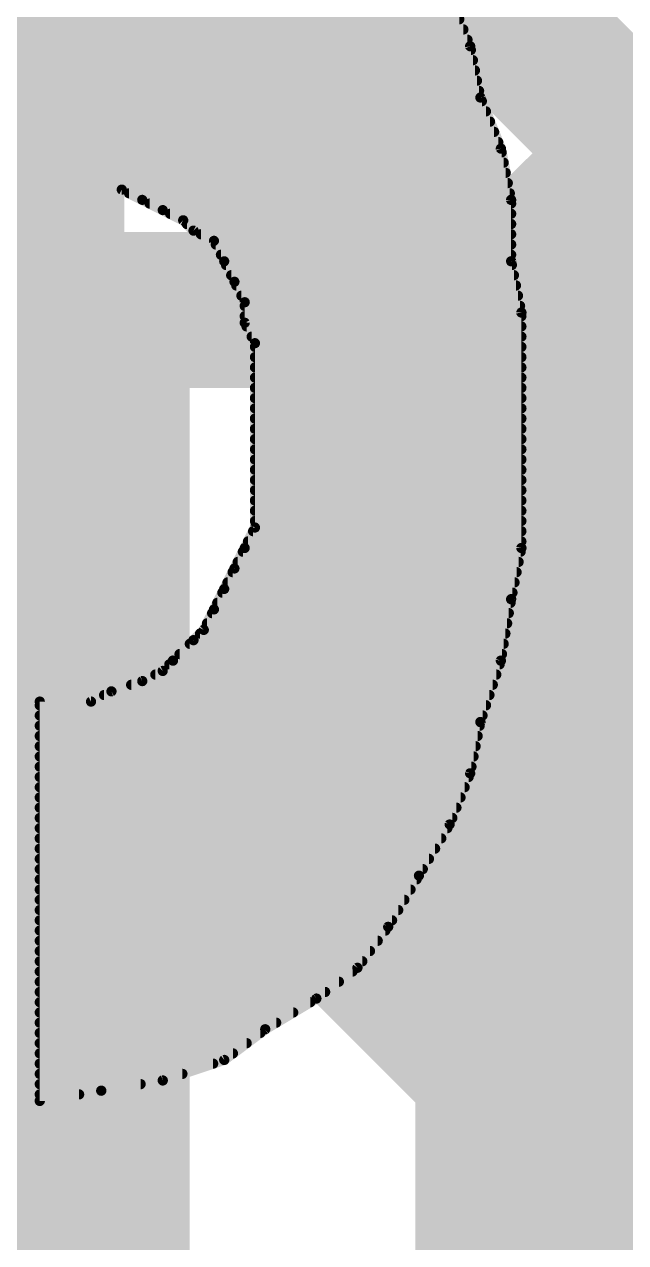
# Model space of a CAD drawing. Extents: x -33 to 74, y -20 to 37.
# Drawn here: x 9.119 to 9.705, y 9.305 to 10.495 of the extents above; entities that cross this region are included whole.
import ezdxf

# ---------------------------------------------------------------- set-up
doc = ezdxf.new("R2010")
doc.units = 0
for name, color, linetype in [('1', 12, 'CONTINUOUS'), ('16', 132, 'CONTINUOUS'), ('22', 40, 'CONTINUOUS'), ('51', 53, 'CONTINUOUS')]:
    doc.layers.add(name, color=color, linetype=linetype)

# ---------------------------------------------------------------- blocks, each defined once
blk = doc.blocks.new('RECT')
blk.add_solid([(-0.5, -0.5), (0.5, -0.5), (-0.5, 0.5), (0.5, 0.5)])

msp = doc.modelspace()

# ---------------------------------------------------------------- linework, layer by layer
at = {"layer": '1', "const_width": 0.1524}
for points in [[(9.14, 9.466), (9.14, 10.791)], [(9.64, 10.287), (10.0972, 10.7442)], [(9.64, 9.466), (9.64, 10.287)]]:
    msp.add_lwpolyline(points, dxfattribs=at)
at = {"layer": '1', "const_width": 0.0762}
for points in [[(9.6781, 10.287, 1), (9.6019, 10.287)], [(9.6131, 10.3139, 1), (9.6669, 10.2601)], [(9.1019, 9.466, 1), (9.1781, 9.466)], [(9.6019, 9.466, 1), (9.6781, 9.466)]]:
    msp.add_lwpolyline(points, format="xyb", dxfattribs=at)
at = {"layer": '16', "const_width": 0.1524}
for points in [[(10.2616, 9.8298), (9.2964, 10.795)], [(9.652, 9.398), (8.636, 10.414)], [(11.1252, 9.398), (9.652, 9.398)]]:
    msp.add_lwpolyline(points, dxfattribs=at)
at = {"layer": '16', "const_width": 0.0762}
for points in [[(9.652, 9.4361, 1), (9.652, 9.3599)], [(9.6251, 9.3711, 1), (9.6789, 9.4249)]]:
    msp.add_lwpolyline(points, format="xyb", dxfattribs=at)
at = {"layer": '22', "const_width": 0.01}
for points in [[(9.5536, 10.4736), (9.5336, 10.5236)], [(8.1536, 10.5), (9.543, 10.5)], [(8.1536, 10.49), (9.547, 10.49)], [(8.1536, 10.48), (9.551, 10.48)], [(8.1536, 10.47), (9.5543, 10.47)], [(9.5636, 10.4236), (9.5536, 10.4736)], [(8.1536, 10.46), (9.5563, 10.46)], [(8.1536, 10.45), (9.5583, 10.45)], [(8.1536, 10.44), (9.5603, 10.44)], [(8.1536, 10.43), (9.5623, 10.43)], [(8.1536, 10.42), (9.565, 10.42)], [(9.5836, 10.3736), (9.5636, 10.4236)], [(8.1536, 10.41), (9.569, 10.41)], [(8.1536, 10.4), (9.573, 10.4)], [(8.1536, 10.39), (9.577, 10.39)], [(8.1672, 10.38), (9.581, 10.38)], [(9.5936, 10.3236), (9.5836, 10.3736)], [(8.1872, 10.37), (9.5843, 10.37)], [(8.2272, 10.36), (9.5863, 10.36)], [(8.2882, 10.35), (9.5883, 10.35)], [(8.2732, 10.34), (9.5903, 10.34)], [(9.1036, 10.3336), (9.2136, 10.3336)], [(9.2136, 10.3336), (9.2336, 10.3236)], [(9.2208, 10.33), (9.5923, 10.33)], [(9.2336, 10.3236), (9.2536, 10.3136)], [(9.5936, 10.2636), (9.5936, 10.3236)], [(9.2408, 10.32), (9.5936, 10.32)], [(9.2536, 10.3136), (9.2736, 10.3036)], [(9.2608, 10.31), (9.5936, 10.31)], [(9.2736, 10.3036), (9.2836, 10.2936)], [(9.2772, 10.3), (9.5936, 10.3)], [(9.2836, 10.2936), (9.3036, 10.2836)], [(9.2908, 10.29), (9.5936, 10.29)], [(9.3036, 10.2836), (9.3136, 10.2636)], [(9.3054, 10.28), (9.5936, 10.28)], [(9.3104, 10.27), (9.5936, 10.27)], [(9.3136, 10.2636), (9.3236, 10.2436)], [(9.6036, 10.2136), (9.5936, 10.2636)], [(9.3154, 10.26), (9.5943, 10.26)], [(9.3204, 10.25), (9.5963, 10.25)], [(9.3236, 10.2436), (9.3336, 10.2236)], [(9.3254, 10.24), (9.5983, 10.24)], [(9.3304, 10.23), (9.6003, 10.23)], [(9.3336, 10.2236), (9.3336, 10.2036)], [(9.3336, 10.22), (9.6023, 10.22)], [(9.3336, 10.21), (9.6036, 10.21)], [(9.3336, 10.2036), (9.3436, 10.1836)], [(9.6036, 9.9836), (9.6036, 10.2136)], [(9.3354, 10.2), (9.6036, 10.2)], [(9.3404, 10.19), (9.6036, 10.19)], [(9.3436, 10.1836), (9.3436, 10.0036)], [(9.3436, 10.18), (9.6036, 10.18)], [(9.3436, 10.17), (9.6036, 10.17)], [(9.3436, 10.16), (9.6036, 10.16)], [(9.3436, 10.15), (9.6036, 10.15)], [(9.3436, 10.14), (9.6036, 10.14)], [(9.3436, 10.13), (9.6036, 10.13)], [(9.3436, 10.12), (9.6036, 10.12)], [(9.3436, 10.11), (9.6036, 10.11)], [(9.3436, 10.1), (9.6036, 10.1)], [(9.3436, 10.09), (9.6036, 10.09)], [(9.3436, 10.08), (9.6036, 10.08)], [(9.3436, 10.07), (9.6036, 10.07)], [(9.3436, 10.06), (9.6036, 10.06)], [(9.3436, 10.05), (9.6036, 10.05)], [(9.3436, 10.04), (9.6036, 10.04)], [(9.3436, 10.03), (9.6036, 10.03)], [(9.3436, 10.02), (9.6036, 10.02)], [(9.3436, 10.0036), (9.3336, 9.9836)], [(9.3436, 10.01), (9.6036, 10.01)], [(9.3368, 9.99), (9.6036, 9.99)], [(9.3418, 10), (9.6036, 10)], [(9.3336, 9.9836), (9.3236, 9.9636)], [(9.3318, 9.98), (9.6029, 9.98)], [(9.5936, 9.9336), (9.6036, 9.9836)], [(9.3268, 9.97), (9.6009, 9.97)], [(9.3236, 9.9636), (9.3136, 9.9436)], [(9.3218, 9.96), (9.5989, 9.96)], [(9.3136, 9.9436), (9.3036, 9.9236)], [(9.3168, 9.95), (9.5969, 9.95)], [(9.3068, 9.93), (9.593, 9.93)], [(9.3118, 9.94), (9.5949, 9.94)], [(9.5836, 9.8736), (9.5936, 9.9336)], [(9.3036, 9.9236), (9.2936, 9.9036)], [(9.3018, 9.92), (9.5913, 9.92)], [(9.2968, 9.91), (9.5897, 9.91)], [(9.2936, 9.9036), (9.2836, 9.8936)], [(9.29, 9.9), (9.588, 9.9)], [(9.2836, 9.8936), (9.2636, 9.8736)], [(9.28, 9.89), (9.5863, 9.89)], [(9.2636, 9.8736), (9.2536, 9.8636)], [(9.27, 9.88), (9.5847, 9.88)], [(9.5636, 9.8136), (9.5836, 9.8736)], [(9.2536, 9.8636), (9.2336, 9.8536)], [(9.2464, 9.86), (9.5791, 9.86)], [(9.26, 9.87), (9.5824, 9.87)], [(9.2336, 9.8536), (9.2036, 9.8436)], [(9.2228, 9.85), (9.5757, 9.85)], [(9.2036, 9.8436), (9.1836, 9.8336)], [(9.1964, 9.84), (9.5724, 9.84)], [(9.1836, 9.8336), (9.1336, 9.8336)], [(9.1336, 9.8336), (9.1336, 9.4436)], [(9.1336, 9.83), (9.5691, 9.83)], [(9.1336, 9.82), (9.5657, 9.82)], [(9.5536, 9.7636), (9.5636, 9.8136)], [(9.1336, 9.81), (9.5629, 9.81)], [(9.1336, 9.8), (9.5609, 9.8)], [(9.1336, 9.79), (9.5589, 9.79)], [(9.1336, 9.78), (9.5569, 9.78)], [(9.1336, 9.77), (9.5549, 9.77)], [(9.5336, 9.7136), (9.5536, 9.7636)], [(9.1336, 9.76), (9.5522, 9.76)], [(9.1336, 9.75), (9.5482, 9.75)], [(9.1336, 9.74), (9.5442, 9.74)], [(9.1336, 9.73), (9.5402, 9.73)], [(9.1336, 9.72), (9.5362, 9.72)], [(9.1336, 9.71), (9.5314, 9.71)], [(9.5036, 9.6636), (9.5336, 9.7136)], [(9.1336, 9.7), (9.5254, 9.7)], [(9.1336, 9.69), (9.5194, 9.69)], [(9.1336, 9.68), (9.5134, 9.68)], [(9.1336, 9.67), (9.5074, 9.67)], [(9.1336, 9.66), (9.5014, 9.66)], [(9.4736, 9.6136), (9.5036, 9.6636)], [(9.1336, 9.65), (9.4954, 9.65)], [(9.1336, 9.64), (9.4894, 9.64)], [(9.1336, 9.63), (9.4834, 9.63)], [(9.1336, 9.62), (9.4774, 9.62)], [(9.1336, 9.61), (9.4709, 9.61)], [(9.4436, 9.5736), (9.4736, 9.6136)], [(9.1336, 9.6), (9.4634, 9.6)], [(9.1336, 9.59), (9.4559, 9.59)], [(9.1336, 9.58), (9.4484, 9.58)], [(9.4036, 9.5436), (9.4436, 9.5736)], [(9.1336, 9.57), (9.4388, 9.57)], [(9.1336, 9.56), (9.4255, 9.56)], [(9.1336, 9.55), (9.4121, 9.55)], [(9.1336, 9.54), (9.3976, 9.54)], [(9.3536, 9.5136), (9.4036, 9.5436)], [(9.1336, 9.53), (9.3809, 9.53)], [(9.1336, 9.52), (9.3643, 9.52)], [(9.3136, 9.4836), (9.3536, 9.5136)], [(9.1336, 9.51), (9.3488, 9.51)], [(9.1336, 9.5), (9.3355, 9.5)], [(9.1336, 9.49), (9.3221, 9.49)], [(9.1336, 9.48), (9.3028, 9.48)], [(9.2536, 9.4636), (9.3136, 9.4836)], [(9.1336, 9.47), (9.2728, 9.47)], [(9.1336, 9.46), (9.232, 9.46)], [(9.1936, 9.4536), (9.2536, 9.4636)], [(9.1336, 9.4436), (9.1936, 9.4536)], [(9.1336, 9.45), (9.172, 9.45)]]:
    msp.add_lwpolyline(points, dxfattribs=at)
at = {"layer": '22', "const_width": 0.005}
for points in [[(9.543, 10.4975, 1), (9.543, 10.5025)], [(9.547, 10.4875, 1), (9.547, 10.4925)], [(9.551, 10.4775, 1), (9.551, 10.4825)], [(9.5561, 10.4741, 1), (9.5511, 10.4731)], [(9.5513, 10.4727, 1), (9.5559, 10.4745)], [(9.5543, 10.4675, 1), (9.5543, 10.4725)], [(9.5563, 10.4575, 1), (9.5563, 10.4625)], [(9.5583, 10.4475, 1), (9.5583, 10.4525)], [(9.5603, 10.4375, 1), (9.5603, 10.4425)], [(9.5623, 10.4275, 1), (9.5623, 10.4325)], [(9.5659, 10.4245, 1), (9.5613, 10.4227)], [(9.5611, 10.4231, 1), (9.5661, 10.4241)], [(9.565, 10.4175, 1), (9.565, 10.4225)], [(9.569, 10.4075, 1), (9.569, 10.4125)], [(9.573, 10.3975, 1), (9.573, 10.4025)], [(9.577, 10.3875, 1), (9.577, 10.3925)], [(9.581, 10.3775, 1), (9.581, 10.3825)], [(9.5861, 10.3741, 1), (9.5811, 10.3731)], [(9.5813, 10.3727, 1), (9.5859, 10.3745)], [(9.5843, 10.3675, 1), (9.5843, 10.3725)], [(9.5863, 10.3575, 1), (9.5863, 10.3625)], [(9.5883, 10.3475, 1), (9.5883, 10.3525)], [(9.5903, 10.3375, 1), (9.5903, 10.3425)], [(9.2147, 10.3358, 1), (9.2125, 10.3314)], [(9.2136, 10.3311, 1), (9.2136, 10.3361)], [(9.2208, 10.3325, 1), (9.2208, 10.3275)], [(9.2347, 10.3258, 1), (9.2325, 10.3214)], [(9.2325, 10.3214, 1), (9.2347, 10.3258)], [(9.5961, 10.3236, 1), (9.5911, 10.3236)], [(9.5923, 10.3275, 1), (9.5923, 10.3325)], [(9.2408, 10.3225, 1), (9.2408, 10.3175)], [(9.2547, 10.3158, 1), (9.2525, 10.3114)], [(9.2525, 10.3114, 1), (9.2547, 10.3158)], [(9.5911, 10.3231, 1), (9.5961, 10.3241)], [(9.5936, 10.3175, 1), (9.5936, 10.3225)], [(9.2608, 10.3125, 1), (9.2608, 10.3075)], [(9.2754, 10.3054, 1), (9.2718, 10.3018)], [(9.2725, 10.3014, 1), (9.2747, 10.3058)], [(9.2772, 10.3025, 1), (9.2772, 10.2975)], [(9.5936, 10.3075, 1), (9.5936, 10.3125)], [(9.5936, 10.2975, 1), (9.5936, 10.3025)], [(9.2847, 10.2958, 1), (9.2825, 10.2914)], [(9.2818, 10.2918, 1), (9.2854, 10.2954)], [(9.2908, 10.2925, 1), (9.2908, 10.2875)], [(9.5936, 10.2875, 1), (9.5936, 10.2925)], [(9.3058, 10.2847, 1), (9.3014, 10.2825)], [(9.3025, 10.2814, 1), (9.3047, 10.2858)], [(9.3054, 10.2825, 1), (9.3054, 10.2775)], [(9.5936, 10.2775, 1), (9.5936, 10.2825)], [(9.3104, 10.2725, 1), (9.3104, 10.2675)], [(9.3158, 10.2647, 1), (9.3114, 10.2625)], [(9.5961, 10.2641, 1), (9.5911, 10.2631)], [(9.5936, 10.2675, 1), (9.5936, 10.2725)], [(9.3114, 10.2625, 1), (9.3158, 10.2647)], [(9.3154, 10.2625, 1), (9.3154, 10.2575)], [(9.5911, 10.2636, 1), (9.5961, 10.2636)], [(9.5943, 10.2575, 1), (9.5943, 10.2625)], [(9.3204, 10.2525, 1), (9.3204, 10.2475)], [(9.3258, 10.2447, 1), (9.3214, 10.2425)], [(9.3214, 10.2425, 1), (9.3258, 10.2447)], [(9.3254, 10.2425, 1), (9.3254, 10.2375)], [(9.5963, 10.2475, 1), (9.5963, 10.2525)], [(9.5983, 10.2375, 1), (9.5983, 10.2425)], [(9.3304, 10.2325, 1), (9.3304, 10.2275)], [(9.6003, 10.2275, 1), (9.6003, 10.2325)], [(9.3361, 10.2236, 1), (9.3311, 10.2236)], [(9.3336, 10.2225, 1), (9.3336, 10.2175)], [(9.3314, 10.2225, 1), (9.3358, 10.2247)], [(9.6023, 10.2175, 1), (9.6023, 10.2225)], [(9.3336, 10.2125, 1), (9.3336, 10.2075)], [(9.3358, 10.2047, 1), (9.3314, 10.2025)], [(9.6061, 10.2136, 1), (9.6011, 10.2136)], [(9.6011, 10.2131, 1), (9.6061, 10.2141)], [(9.6036, 10.2075, 1), (9.6036, 10.2125)], [(9.3311, 10.2036, 1), (9.3361, 10.2036)], [(9.3354, 10.2025, 1), (9.3354, 10.1975)], [(9.6036, 10.1975, 1), (9.6036, 10.2025)], [(9.3404, 10.1925, 1), (9.3404, 10.1875)], [(9.3461, 10.1836, 1), (9.3411, 10.1836)], [(9.3436, 10.1825, 1), (9.3436, 10.1775)], [(9.3414, 10.1825, 1), (9.3458, 10.1847)], [(9.6036, 10.1875, 1), (9.6036, 10.1925)], [(9.6036, 10.1775, 1), (9.6036, 10.1825)], [(9.3436, 10.1725, 1), (9.3436, 10.1675)], [(9.6036, 10.1675, 1), (9.6036, 10.1725)], [(9.3436, 10.1625, 1), (9.3436, 10.1575)], [(9.6036, 10.1575, 1), (9.6036, 10.1625)], [(9.3436, 10.1525, 1), (9.3436, 10.1475)], [(9.6036, 10.1475, 1), (9.6036, 10.1525)], [(9.3436, 10.1425, 1), (9.3436, 10.1375)], [(9.6036, 10.1375, 1), (9.6036, 10.1425)], [(9.3436, 10.1325, 1), (9.3436, 10.1275)], [(9.6036, 10.1275, 1), (9.6036, 10.1325)], [(9.3436, 10.1225, 1), (9.3436, 10.1175)], [(9.3436, 10.1125, 1), (9.3436, 10.1075)], [(9.6036, 10.1175, 1), (9.6036, 10.1225)], [(9.6036, 10.1075, 1), (9.6036, 10.1125)], [(9.3436, 10.1025, 1), (9.3436, 10.0975)], [(9.6036, 10.0975, 1), (9.6036, 10.1025)], [(9.3436, 10.0925, 1), (9.3436, 10.0875)], [(9.6036, 10.0875, 1), (9.6036, 10.0925)], [(9.3436, 10.0825, 1), (9.3436, 10.0775)], [(9.6036, 10.0775, 1), (9.6036, 10.0825)], [(9.3436, 10.0725, 1), (9.3436, 10.0675)], [(9.6036, 10.0675, 1), (9.6036, 10.0725)], [(9.3436, 10.0625, 1), (9.3436, 10.0575)], [(9.3436, 10.0525, 1), (9.3436, 10.0475)], [(9.6036, 10.0575, 1), (9.6036, 10.0625)], [(9.6036, 10.0475, 1), (9.6036, 10.0525)], [(9.3436, 10.0425, 1), (9.3436, 10.0375)], [(9.6036, 10.0375, 1), (9.6036, 10.0425)], [(9.3436, 10.0325, 1), (9.3436, 10.0275)], [(9.6036, 10.0275, 1), (9.6036, 10.0325)], [(9.3436, 10.0225, 1), (9.3436, 10.0175)], [(9.6036, 10.0175, 1), (9.6036, 10.0225)], [(9.3436, 10.0125, 1), (9.3436, 10.0075)], [(9.3458, 10.0025, 1), (9.3414, 10.0047)], [(9.6036, 10.0075, 1), (9.6036, 10.0125)], [(9.3368, 9.9925, 1), (9.3368, 9.9875)], [(9.3418, 10.0025, 1), (9.3418, 9.9975)], [(9.3411, 10.0036, 1), (9.3461, 10.0036)], [(9.6036, 9.9975, 1), (9.6036, 10.0025)], [(9.6036, 9.9875, 1), (9.6036, 9.9925)], [(9.3318, 9.9825, 1), (9.3318, 9.9775)], [(9.3314, 9.9847, 1), (9.3358, 9.9825)], [(9.3358, 9.9825, 1), (9.3314, 9.9847)], [(9.6061, 9.9831, 1), (9.6011, 9.9841)], [(9.6011, 9.9836, 1), (9.6061, 9.9836)], [(9.6029, 9.9775, 1), (9.6029, 9.9825)], [(9.3268, 9.9725, 1), (9.3268, 9.9675)], [(9.6009, 9.9675, 1), (9.6009, 9.9725)], [(9.3218, 9.9625, 1), (9.3218, 9.9575)], [(9.3214, 9.9647, 1), (9.3258, 9.9625)], [(9.3258, 9.9625, 1), (9.3214, 9.9647)], [(9.5989, 9.9575, 1), (9.5989, 9.9625)], [(9.3114, 9.9447, 1), (9.3158, 9.9425)], [(9.3158, 9.9425, 1), (9.3114, 9.9447)], [(9.3168, 9.9525, 1), (9.3168, 9.9475)], [(9.5969, 9.9475, 1), (9.5969, 9.9525)], [(9.3068, 9.9325, 1), (9.3068, 9.9275)], [(9.3118, 9.9425, 1), (9.3118, 9.9375)], [(9.5961, 9.9332, 1), (9.5911, 9.934)], [(9.5911, 9.9341, 1), (9.5961, 9.9331)], [(9.593, 9.9275, 1), (9.593, 9.9325)], [(9.5949, 9.9375, 1), (9.5949, 9.9425)], [(9.3018, 9.9225, 1), (9.3018, 9.9175)], [(9.3014, 9.9247, 1), (9.3058, 9.9225)], [(9.3058, 9.9225, 1), (9.3014, 9.9247)], [(9.5913, 9.9175, 1), (9.5913, 9.9225)], [(9.2968, 9.9125, 1), (9.2968, 9.9075)], [(9.5897, 9.9075, 1), (9.5897, 9.9125)], [(9.29, 9.9025, 1), (9.29, 9.8975)], [(9.2914, 9.9047, 1), (9.2958, 9.9025)], [(9.2954, 9.9018, 1), (9.2918, 9.9054)], [(9.588, 9.8975, 1), (9.588, 9.9025)], [(9.28, 9.8925, 1), (9.28, 9.8875)], [(9.2818, 9.8954, 1), (9.2854, 9.8918)], [(9.2854, 9.8918, 1), (9.2818, 9.8954)], [(9.5863, 9.8875, 1), (9.5863, 9.8925)], [(9.2618, 9.8754, 1), (9.2654, 9.8718)], [(9.2654, 9.8718, 1), (9.2618, 9.8754)], [(9.27, 9.8825, 1), (9.27, 9.8775)], [(9.5811, 9.874, 1), (9.5861, 9.8732)], [(9.586, 9.8728, 1), (9.5812, 9.8744)], [(9.5847, 9.8775, 1), (9.5847, 9.8825)], [(9.2464, 9.8625, 1), (9.2464, 9.8575)], [(9.2518, 9.8654, 1), (9.2554, 9.8618)], [(9.2547, 9.8614, 1), (9.2525, 9.8658)], [(9.26, 9.8725, 1), (9.26, 9.8675)], [(9.5791, 9.8575, 1), (9.5791, 9.8625)], [(9.5824, 9.8675, 1), (9.5824, 9.8725)], [(9.2228, 9.8525, 1), (9.2228, 9.8475)], [(9.2325, 9.8558, 1), (9.2347, 9.8514)], [(9.2344, 9.8512, 1), (9.2328, 9.856)], [(9.5757, 9.8475, 1), (9.5757, 9.8525)], [(9.1964, 9.8425, 1), (9.1964, 9.8375)], [(9.2028, 9.846, 1), (9.2044, 9.8412)], [(9.2047, 9.8414, 1), (9.2025, 9.8458)], [(9.5724, 9.8375, 1), (9.5724, 9.8425)], [(9.1336, 9.8361, 1), (9.1336, 9.8311)], [(9.1361, 9.8336, 1), (9.1311, 9.8336)], [(9.1336, 9.8325, 1), (9.1336, 9.8275)], [(9.1825, 9.8358, 1), (9.1847, 9.8314)], [(9.1836, 9.8311, 1), (9.1836, 9.8361)], [(9.5691, 9.8275, 1), (9.5691, 9.8325)], [(9.1336, 9.8225, 1), (9.1336, 9.8175)], [(9.5661, 9.8131, 1), (9.5611, 9.8141)], [(9.5612, 9.8144, 1), (9.566, 9.8128)], [(9.5657, 9.8175, 1), (9.5657, 9.8225)], [(9.1336, 9.8125, 1), (9.1336, 9.8075)], [(9.1336, 9.8025, 1), (9.1336, 9.7975)], [(9.5609, 9.7975, 1), (9.5609, 9.8025)], [(9.5629, 9.8075, 1), (9.5629, 9.8125)], [(9.1336, 9.7925, 1), (9.1336, 9.7875)], [(9.5589, 9.7875, 1), (9.5589, 9.7925)], [(9.1336, 9.7825, 1), (9.1336, 9.7775)], [(9.5569, 9.7775, 1), (9.5569, 9.7825)], [(9.1336, 9.7725, 1), (9.1336, 9.7675)], [(9.5559, 9.7627, 1), (9.5513, 9.7645)], [(9.5549, 9.7675, 1), (9.5549, 9.7725)], [(9.1336, 9.7625, 1), (9.1336, 9.7575)], [(9.5511, 9.7641, 1), (9.5561, 9.7631)], [(9.5522, 9.7575, 1), (9.5522, 9.7625)], [(9.1336, 9.7525, 1), (9.1336, 9.7475)], [(9.1336, 9.7425, 1), (9.1336, 9.7375)], [(9.5442, 9.7375, 1), (9.5442, 9.7425)], [(9.5482, 9.7475, 1), (9.5482, 9.7525)], [(9.1336, 9.7325, 1), (9.1336, 9.7275)], [(9.5402, 9.7275, 1), (9.5402, 9.7325)], [(9.1336, 9.7225, 1), (9.1336, 9.7175)], [(9.5362, 9.7175, 1), (9.5362, 9.7225)], [(9.1336, 9.7125, 1), (9.1336, 9.7075)], [(9.5313, 9.7145, 1), (9.5359, 9.7127)], [(9.5314, 9.7075, 1), (9.5314, 9.7125)], [(9.5357, 9.7123, 1), (9.5315, 9.7149)], [(9.1336, 9.7025, 1), (9.1336, 9.6975)], [(9.5254, 9.6975, 1), (9.5254, 9.7025)], [(9.1336, 9.6925, 1), (9.1336, 9.6875)], [(9.1336, 9.6825, 1), (9.1336, 9.6775)], [(9.5134, 9.6775, 1), (9.5134, 9.6825)], [(9.5194, 9.6875, 1), (9.5194, 9.6925)], [(9.1336, 9.6725, 1), (9.1336, 9.6675)], [(9.5074, 9.6675, 1), (9.5074, 9.6725)], [(9.1336, 9.6625, 1), (9.1336, 9.6575)], [(9.5015, 9.6649, 1), (9.5057, 9.6623)], [(9.5014, 9.6575, 1), (9.5014, 9.6625)], [(9.5057, 9.6623, 1), (9.5015, 9.6649)], [(9.1336, 9.6525, 1), (9.1336, 9.6475)], [(9.4954, 9.6475, 1), (9.4954, 9.6525)], [(9.1336, 9.6425, 1), (9.1336, 9.6375)], [(9.4894, 9.6375, 1), (9.4894, 9.6425)], [(9.1336, 9.6325, 1), (9.1336, 9.6275)], [(9.4834, 9.6275, 1), (9.4834, 9.6325)], [(9.1336, 9.6225, 1), (9.1336, 9.6175)], [(9.1336, 9.6125, 1), (9.1336, 9.6075)], [(9.4709, 9.6075, 1), (9.4709, 9.6125)], [(9.4715, 9.6149, 1), (9.4757, 9.6123)], [(9.4756, 9.6121, 1), (9.4716, 9.6151)], [(9.4774, 9.6175, 1), (9.4774, 9.6225)], [(9.1336, 9.6025, 1), (9.1336, 9.5975)], [(9.4634, 9.5975, 1), (9.4634, 9.6025)], [(9.1336, 9.5925, 1), (9.1336, 9.5875)], [(9.4559, 9.5875, 1), (9.4559, 9.5925)], [(9.1336, 9.5825, 1), (9.1336, 9.5775)], [(9.4451, 9.5716, 1), (9.4421, 9.5756)], [(9.4484, 9.5775, 1), (9.4484, 9.5825)], [(9.1336, 9.5725, 1), (9.1336, 9.5675)], [(9.4388, 9.5675, 1), (9.4388, 9.5725)], [(9.4416, 9.5751, 1), (9.4456, 9.5721)], [(9.1336, 9.5625, 1), (9.1336, 9.5575)], [(9.1336, 9.5525, 1), (9.1336, 9.5475)], [(9.4121, 9.5475, 1), (9.4121, 9.5525)], [(9.4255, 9.5575, 1), (9.4255, 9.5625)], [(9.1336, 9.5425, 1), (9.1336, 9.5375)], [(9.3976, 9.5375, 1), (9.3976, 9.5425)], [(9.4021, 9.5456, 1), (9.4051, 9.5416)], [(9.4049, 9.5415, 1), (9.4023, 9.5457)], [(9.1336, 9.5325, 1), (9.1336, 9.5275)], [(9.3809, 9.5275, 1), (9.3809, 9.5325)], [(9.1336, 9.5225, 1), (9.1336, 9.5175)], [(9.3551, 9.5116, 1), (9.3521, 9.5156)], [(9.3643, 9.5175, 1), (9.3643, 9.5225)], [(9.1336, 9.5125, 1), (9.1336, 9.5075)], [(9.3488, 9.5075, 1), (9.3488, 9.5125)], [(9.3523, 9.5157, 1), (9.3549, 9.5115)], [(9.1336, 9.5025, 1), (9.1336, 9.4975)], [(9.1336, 9.4925, 1), (9.1336, 9.4875)], [(9.3221, 9.4875, 1), (9.3221, 9.4925)], [(9.3355, 9.4975, 1), (9.3355, 9.5025)], [(9.1336, 9.4825, 1), (9.1336, 9.4775)], [(9.3028, 9.4775, 1), (9.3028, 9.4825)], [(9.3121, 9.4856, 1), (9.3151, 9.4816)], [(9.3144, 9.4812, 1), (9.3128, 9.486)], [(9.1336, 9.4725, 1), (9.1336, 9.4675)], [(9.2728, 9.4675, 1), (9.2728, 9.4725)], [(9.1336, 9.4625, 1), (9.1336, 9.4575)], [(9.232, 9.4575, 1), (9.232, 9.4625)], [(9.2528, 9.466, 1), (9.2544, 9.4612)], [(9.254, 9.4611, 1), (9.2532, 9.4661)], [(9.1336, 9.4525, 1), (9.1336, 9.4475)], [(9.1332, 9.4461, 1), (9.134, 9.4411)], [(9.172, 9.4475, 1), (9.172, 9.4525)], [(9.1932, 9.4561, 1), (9.194, 9.4511)], [(9.194, 9.4511, 1), (9.1932, 9.4561)], [(9.1311, 9.4436, 1), (9.1361, 9.4436)]]:
    msp.add_lwpolyline(points, format="xyb", dxfattribs=at)
at = {"layer": '51', "const_width": 0.1524}
msp.add_lwpolyline([(12.39, 10.216), (5.39, 10.216)], dxfattribs=at)

# ---------------------------------------------------------------- block references
at = {"layer": '1', "xscale": 1.5, "yscale": 0.28, "rotation": 270}
for p in [(9.14, 9.466), (9.64, 9.466)]:
    msp.add_blockref('RECT', p, dxfattribs=at)
at = {"layer": '51', "yscale": 0.25, "rotation": 90}
for p in [(9.14, 9.716), (9.64, 9.716)]:
    msp.add_blockref('RECT', p, dxfattribs=at)

doc.saveas('drawing.dxf')
